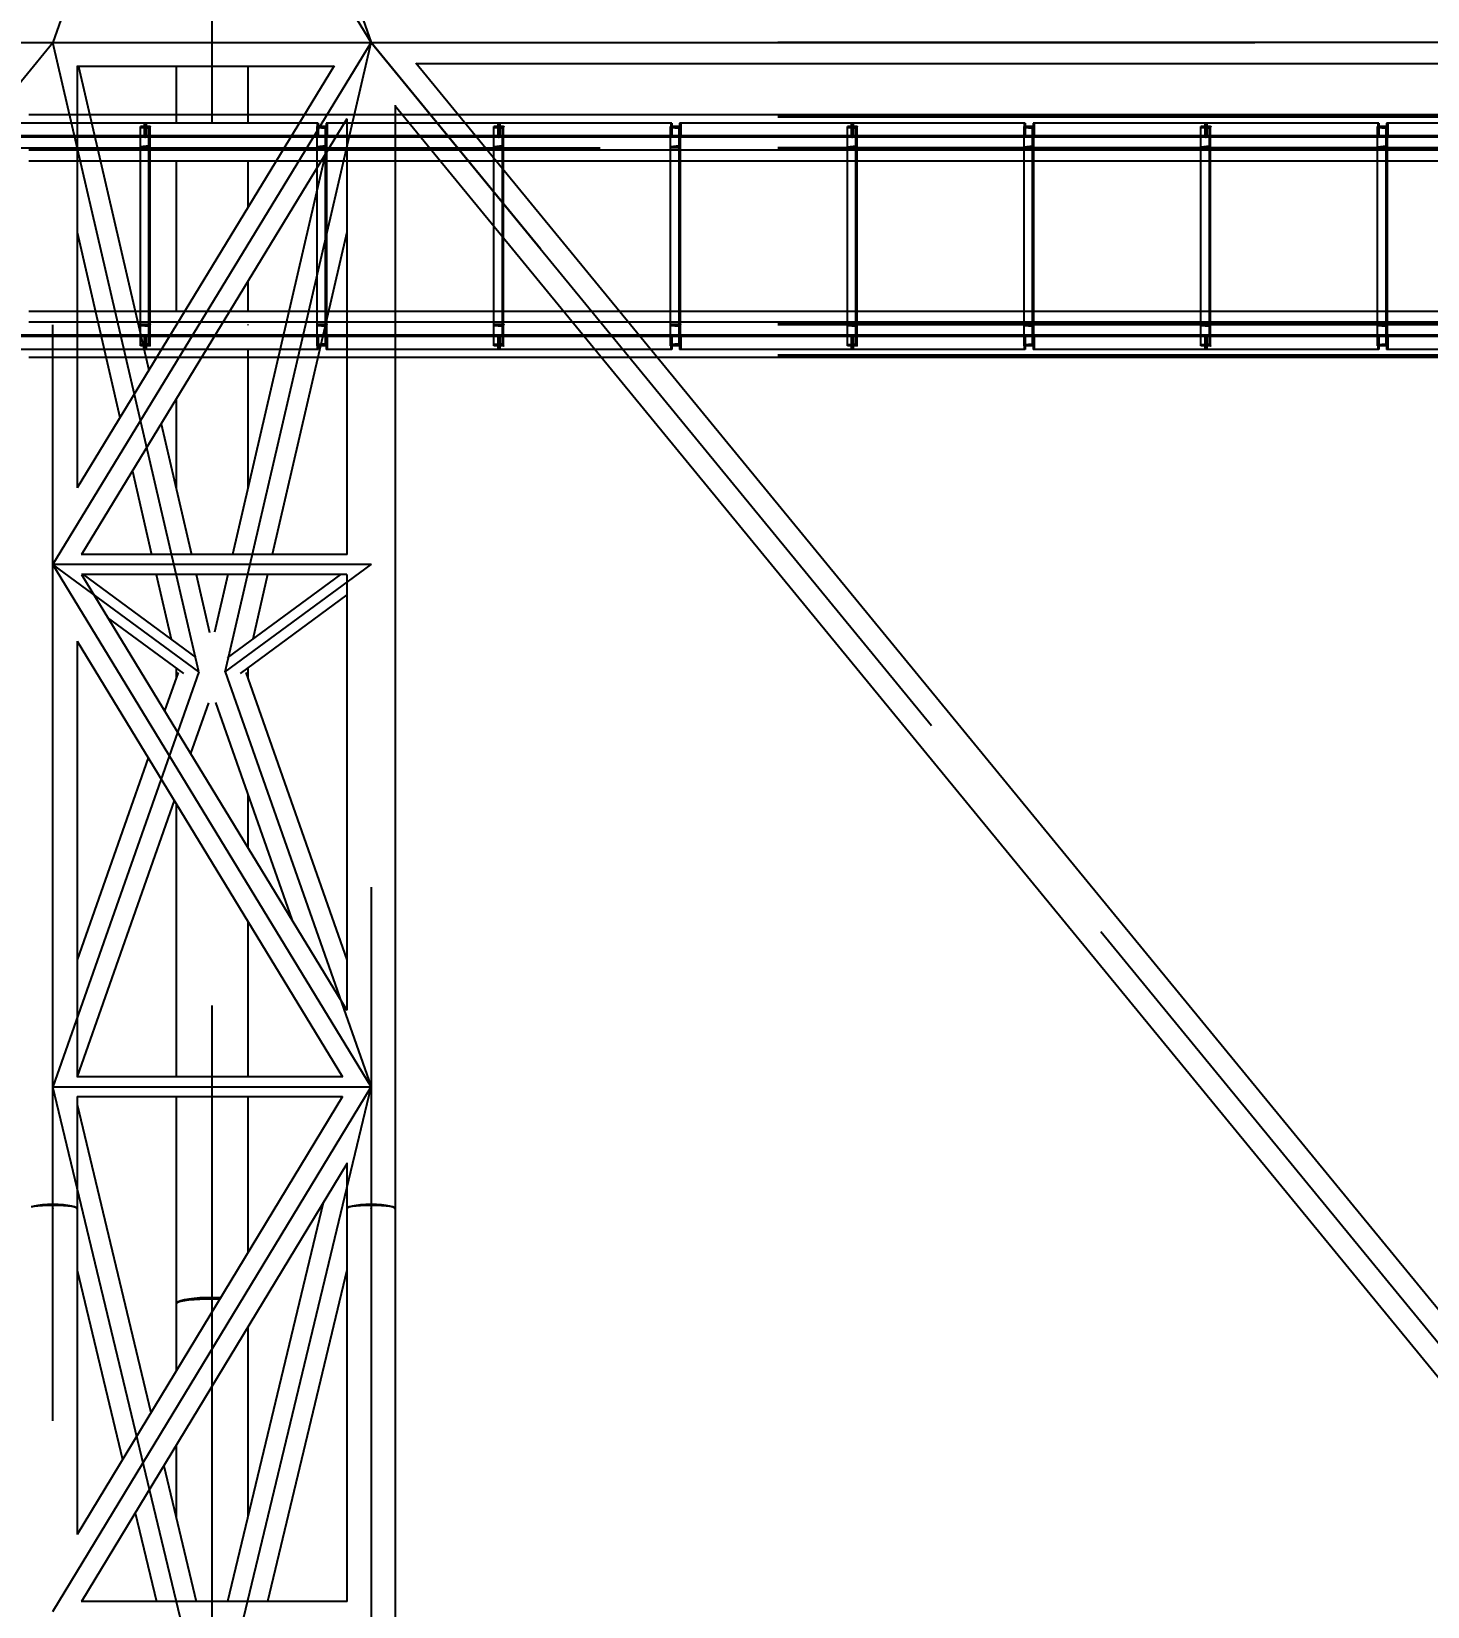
# Model space of a CAD drawing. Header units: millimetres. Extents: x 150209.93 to 150215.05, y 136675.65 to 136679.93.
# Drawn here: x 150212.2709 to 150212.4289, y 136678.9579 to 136679.1361 of the extents above; entities that cross this region are included whole.
import ezdxf

# ---------------------------------------------------------------- set-up
doc = ezdxf.new("R2010")
doc.units = ezdxf.units.MM
doc.header["$LTSCALE"] = 0.25
for name, pattern in [('CENTER', [50.8, 31.75, -6.35, 6.35, -6.35]), ('XKITLINE00', [0]), ('XKITLINE02', [4, 2, -2]), ('XKITLINE03', [6, 3, -1, 1, -1])]:
    doc.linetypes.add(name, pattern=pattern)
doc.styles.add('ROMANS', font='romans.shx')
doc.dimstyles.new('MD300', dxfattribs={"dimtxt": 2.5, "dimasz": 2.5, "dimexe": 1, "dimexo": 1, "dimgap": 0.5, "dimtad": 1, "dimdec": 1, "dimlfac": 50, "dimrnd": 0.5, "dimdsep": 46, "dimtxsty": 'ROMANS', "dimcen": 1, "dimclrd": 146, "dimclre": 146, "dimclrt": 30, "dimadec": 1, "dimazin": 2, "dimtfac": 1, "dimtdec": 1, "dimtmove": 0, "dimatfit": 1, "dimfxl": 1, "dimtolj": 1, "dimtzin": 0, "dimlwd": -1, "dimlwe": -1, "dimarcsym": 0})

# ---------------------------------------------------------------- blocks, each defined once
blk = doc.blocks.new('çatıı')
at = {"color": 8, "linetype": 'CENTER'}
for p, q in [((16725, 16860.12), (16725, 18041.93)), ((16905, 18041.93), (16905, 16860.12)), ((16815, 17974.98), (16815, 16806.28)), ((16905, 17519.98), (16725, 17815.44)), ((16807.5, 17754.71), (16725, 17519.98)), ((16822.5, 17754.71), (16905, 17519.98)), ((15265, 15740.27), (16724.99, 17519.98)), ((15265, 17519.98), (16725, 17519.98)), ((16725, 17224.53), (16905, 17519.98)), ((16725, 17519.98), (16905, 17519.98)), ((16807.5, 17163.8), (16725, 17519.98)), ((16822.5, 17163.8), (16905, 17519.98)), ((17635, 17519.98), (16905, 17519.98)), ((16905, 17519.98), (17635, 16630.13)), ((17635, 16630.13), (16905, 17519.98)), ((16905, 17519.98), (17635, 17519.98)), ((16905, 16929.08), (16725, 17224.53)), ((16905, 17224.53), (16725, 17224.53)), ((16807.5, 17163.8), (16725, 17224.53)), ((16822.5, 17163.8), (16905, 17224.53)), ((16807.5, 17163.8), (16725, 16929.08)), ((16822.5, 17163.8), (16905, 16929.08)), ((16725, 16632.17), (16905, 16929.08)), ((16725, 16929.08), (16905, 16929.08)), ((16807.5, 16585.26), (16725, 16929.08)), ((16822.5, 16585.26), (16905, 16929.08)), ((16725, 15740.27), (16725, 16860.12)), ((16905, 16860.12), (16905, 15740.27)), ((16815, 16806.28), (16815, 15914.4))]:
    blk.add_line(p, q, dxfattribs=at)
at = {"color": 8, "linetype": 'XKITLINE00'}
for p, q in [((16884.07, 17506.6), (16738.64, 17267.89)), ((16738.65, 17506.6), (16738.65, 17267.9)), ((16883.91, 17506.33), (16738.65, 17506.33)), ((16739.39, 17506.33), (16779.2, 17334.47)), ((16794.7, 17506.33), (16794.7, 17474.25)), ((16835.3, 17506.33), (16835.3, 17474.25)), ((16930.25, 17508.4), (17635, 16649.34)), ((16930.26, 17508.4), (17635, 16649.34)), ((17635, 17507.8), (16930.74, 17507.8)), ((17635, 17507.8), (16930.74, 17507.8)), ((16918.65, 17484.38), (16918.65, 16860.12)), ((16918.65, 17484.14), (17619.24, 16630.13)), ((16918.65, 17484.14), (17619.24, 16630.13)), ((16891.34, 17476.61), (16741.24, 17230.23)), ((16891.35, 17476.64), (16891.35, 17230.23)), ((16794.7, 17460.56), (16794.7, 17460.27)), ((16879.03, 17456.4), (16826.64, 17230.23)), ((16835.3, 17460.56), (16835.3, 17460.27)), ((16794.7, 17452.77), (16794.7, 17367.78)), ((16835.3, 17452.77), (16835.3, 17426.54)), ((16738.65, 17412.54), (16762.92, 17307.74)), ((16891.35, 17412.53), (16849.12, 17230.23)), ((16835.3, 17384.62), (16835.3, 17367.78)), ((16794.7, 17360.28), (16794.7, 17360.01)), ((16835.3, 17360.28), (16835.3, 17360.01)), ((16835.3, 17346.29), (16835.3, 17267.59)), ((16794.7, 17317.98), (16794.7, 17267.58)), ((16786.24, 17304.09), (16803.35, 17230.23)), ((16769.95, 17277.36), (16780.87, 17230.23)), ((16891.45, 17230.23), (16741, 17230.23)), ((16741.15, 17218.98), (16891.34, 16972.45)), ((16891.35, 17218.83), (16741.24, 17218.83)), ((16806.09, 17171.91), (16742.35, 17218.83)), ((16783.51, 17218.83), (16791.97, 17182.3)), ((16805.99, 17218.83), (16813.57, 17186.07)), ((16824, 17218.83), (16816.45, 17186.24)), ((16887.66, 17218.83), (16823.68, 17171.74)), ((16846.48, 17218.83), (16838.02, 17182.29)), ((16891.35, 17218.99), (16891.35, 16972.44)), ((16891.35, 17207.42), (16830.99, 17162.99)), ((16799.1, 17162.9), (16755.96, 17194.66)), ((16738.64, 17181.17), (16888.75, 16934.78)), ((16738.65, 17181.15), (16738.65, 16934.78)), ((16795.78, 17163.5), (16788.16, 17141.81)), ((16794.7, 17166.15), (16794.7, 17160.4)), ((16834.24, 17163.4), (16891.35, 17000.93)), ((16835.3, 17166.16), (16835.3, 17160.4)), ((16812.95, 17146.29), (16802.88, 17117.65)), ((16816.98, 17146.48), (16860.15, 17023.64)), ((16778.82, 17115.23), (16738.65, 17000.93)), ((16793.54, 17091.07), (16738.65, 16934.89)), ((16835.3, 17094.36), (16835.3, 17064.44)), ((16794.7, 17089.16), (16794.7, 16934.78)), ((16835.3, 17022.52), (16835.3, 16934.78)), ((16888.98, 16934.78), (16738.53, 16934.78)), ((16738.65, 16923.53), (16738.65, 16860.12)), ((16888.85, 16923.51), (16738.65, 16675.75)), ((16888.77, 16923.38), (16738.65, 16923.38)), ((16794.7, 16923.38), (16794.7, 16806.28)), ((16835.3, 16923.38), (16835.3, 16835.17)), ((16738.65, 16919.12), (16780.48, 16744.76)), ((16891.35, 16885.99), (16891.35, 16860.12)), ((16891.35, 16885.5), (16741.22, 16637.87)), ((16714.32, 16861.59), (16712.7, 16861.14)), ((16714.32, 16861.26), (16712.7, 16860.91)), ((16713.24, 16861.1), (16712.98, 16860.97)), ((16714.79, 16861.53), (16713.24, 16861.1)), ((16716.48, 16861.97), (16714.32, 16861.59)), ((16716.48, 16861.55), (16714.32, 16861.26)), ((16716.86, 16861.89), (16714.79, 16861.53)), ((16719.07, 16862.25), (16716.48, 16861.97)), ((16719.07, 16861.77), (16716.48, 16861.55)), ((16719.33, 16862.16), (16716.86, 16861.89)), ((16721.96, 16862.43), (16719.07, 16862.25)), ((16721.96, 16861.9), (16719.07, 16861.77)), ((16722.09, 16862.32), (16719.33, 16862.16)), ((16725, 16862.49), (16721.96, 16862.43)), ((16725, 16861.95), (16721.96, 16861.9)), ((16725, 16862.38), (16722.09, 16862.32)), ((16728.03, 16862.43), (16725, 16862.49)), ((16727.9, 16862.32), (16725, 16862.38)), ((16728.03, 16861.9), (16725, 16861.95)), ((16730.66, 16862.16), (16727.9, 16862.32)), ((16730.92, 16862.25), (16728.03, 16862.43)), ((16730.92, 16861.77), (16728.03, 16861.9)), ((16733.13, 16861.89), (16730.66, 16862.16)), ((16733.51, 16861.97), (16730.92, 16862.25)), ((16733.51, 16861.55), (16730.92, 16861.77)), ((16735.2, 16861.53), (16733.13, 16861.89)), ((16735.67, 16861.59), (16733.51, 16861.97)), ((16735.67, 16861.26), (16733.51, 16861.55)), ((16736.75, 16861.1), (16735.2, 16861.53)), ((16737.29, 16861.14), (16735.67, 16861.59)), ((16737.29, 16860.91), (16735.67, 16861.26)), ((16737.01, 16860.97), (16736.75, 16861.1)), ((16738.3, 16860.64), (16737.29, 16861.14)), ((16738.3, 16860.52), (16737.29, 16860.91)), ((16738.3, 16860.64), (16738.65, 16860.12)), ((16738.3, 16860.52), (16738.65, 16860.12)), ((16738.65, 16860.12), (16738.65, 16675.72)), ((16877.99, 16863.47), (16823.86, 16637.87)), ((16891.69, 16860.64), (16891.35, 16860.12)), ((16891.69, 16860.52), (16891.35, 16860.12)), ((16891.35, 16860.12), (16891.35, 16637.87)), ((16892.7, 16861.14), (16891.69, 16860.64)), ((16892.7, 16860.91), (16891.69, 16860.52)), ((16894.32, 16861.59), (16892.7, 16861.14)), ((16894.32, 16861.26), (16892.7, 16860.91)), ((16893.24, 16861.1), (16892.98, 16860.97)), ((16894.79, 16861.53), (16893.24, 16861.1)), ((16896.48, 16861.97), (16894.32, 16861.59)), ((16896.48, 16861.55), (16894.32, 16861.26)), ((16896.86, 16861.89), (16894.79, 16861.53)), ((16899.07, 16862.25), (16896.48, 16861.97)), ((16899.07, 16861.76), (16896.48, 16861.55)), ((16899.33, 16862.16), (16896.86, 16861.89)), ((16901.96, 16862.42), (16899.07, 16862.25)), ((16901.96, 16861.9), (16899.07, 16861.76)), ((16902.09, 16862.32), (16899.33, 16862.16)), ((16905, 16862.48), (16901.96, 16862.42)), ((16905, 16861.94), (16901.96, 16861.9)), ((16905, 16862.38), (16902.09, 16862.32)), ((16908.03, 16862.42), (16905, 16862.48)), ((16907.9, 16862.32), (16905, 16862.38)), ((16908.03, 16861.9), (16905, 16861.94)), ((16910.66, 16862.16), (16907.9, 16862.32)), ((16910.92, 16862.25), (16908.03, 16862.42)), ((16910.92, 16861.76), (16908.03, 16861.9)), ((16913.13, 16861.89), (16910.66, 16862.16)), ((16913.51, 16861.97), (16910.92, 16862.25)), ((16913.51, 16861.55), (16910.92, 16861.76)), ((16915.2, 16861.53), (16913.13, 16861.89)), ((16915.67, 16861.59), (16913.51, 16861.97)), ((16915.67, 16861.26), (16913.51, 16861.55)), ((16916.75, 16861.1), (16915.2, 16861.53)), ((16917.29, 16861.14), (16915.67, 16861.59)), ((16917.29, 16860.91), (16915.67, 16861.26)), ((16917.01, 16860.97), (16916.75, 16861.1)), ((16918.3, 16860.64), (16917.29, 16861.14)), ((16918.3, 16860.52), (16917.29, 16860.91)), ((16918.3, 16860.64), (16918.65, 16860.12)), ((16918.3, 16860.52), (16918.65, 16860.12)), ((16918.65, 16860.12), (16918.65, 15785.97)), ((16738.65, 16825.27), (16764.35, 16718.15)), ((16891.35, 16825.26), (16846.38, 16637.87)), ((16795, 16806.89), (16794.7, 16806.28)), ((16795, 16806.75), (16794.7, 16806.28)), ((16794.7, 16806.28), (16794.7, 16768.2)), ((16795.92, 16807.48), (16795, 16806.89)), ((16795.92, 16807.21), (16795, 16806.75)), ((16797.41, 16808.04), (16795.92, 16807.48)), ((16797.41, 16807.64), (16795.92, 16807.21)), ((16799.44, 16808.54), (16797.41, 16808.04)), ((16799.44, 16808.03), (16797.41, 16807.64)), ((16798.44, 16807.94), (16797.87, 16807.72)), ((16800.35, 16808.41), (16798.44, 16807.94)), ((16801.95, 16808.98), (16799.44, 16808.54)), ((16801.95, 16808.36), (16799.44, 16808.03)), ((16802.71, 16808.82), (16800.35, 16808.41)), ((16804.85, 16809.33), (16801.95, 16808.98)), ((16804.85, 16808.63), (16801.95, 16808.36)), ((16805.44, 16809.15), (16802.71, 16808.82)), ((16808.05, 16809.59), (16804.85, 16809.33)), ((16808.05, 16808.83), (16804.85, 16808.63)), ((16808.46, 16809.4), (16805.44, 16809.15)), ((16811.47, 16809.75), (16808.05, 16809.59)), ((16811.47, 16808.96), (16808.05, 16808.83)), ((16811.68, 16809.55), (16808.46, 16809.4)), ((16815, 16809.8), (16811.47, 16809.75)), ((16815, 16809), (16811.47, 16808.96)), ((16815, 16809.6), (16811.68, 16809.55)), ((16818.52, 16809.75), (16815, 16809.8)), ((16818.32, 16809.55), (16815, 16809.6)), ((16818.52, 16808.96), (16815, 16809)), ((16819.72, 16809.48), (16818.32, 16809.55)), ((16819.84, 16809.69), (16818.52, 16809.75)), ((16819.38, 16808.93), (16818.52, 16808.96)), ((16835.3, 16793.04), (16835.3, 16685.54)), ((16794.7, 16726.07), (16794.7, 16685.53)), ((16787.73, 16714.58), (16806.13, 16637.87)), ((16771.59, 16687.96), (16783.61, 16637.87)), ((16891.43, 16637.87), (16741.04, 16637.87))]:
    blk.add_line(p, q, dxfattribs=at)
at = {"color": 116, "linetype": 'XKITLINE02', "true_color": 0x136734}
for p, q in [((17635, 17478.12), (13535, 17478.12)), ((17635, 17477.59), (13535, 17477.59)), ((16777.24, 17474.25), (16679.58, 17474.25)), ((16745.73, 17478.97), (16711.35, 17478.97)), ((16776.66, 17474.25), (16776.66, 17467.05)), ((16777.24, 17466.25), (16777.24, 17474.25)), ((16875.1, 17474.25), (16777.24, 17474.25)), ((16777.24, 17466.25), (16777.24, 17474.25)), ((16777.82, 17474.25), (16777.82, 17467.05)), ((16918.65, 17478.97), (16867.24, 17478.97)), ((16874.52, 17474.25), (16874.52, 17466.25)), ((16875.1, 17474.25), (16875.1, 17467.05)), ((16920.33, 17474.25), (16879.58, 17474.25)), ((16879.58, 17474.25), (16879.58, 17467.05)), ((16880.16, 17474.25), (16880.16, 17466.25)), ((16977.24, 17474.25), (16918.65, 17474.25)), ((16954.4, 17478.97), (16922.88, 17478.97)), ((16976.66, 17474.25), (16976.66, 17467.05)), ((16977.24, 17466.25), (16977.24, 17474.25)), ((17075.1, 17474.25), (16977.24, 17474.25)), ((16977.24, 17466.25), (16977.24, 17474.25)), ((16977.82, 17474.25), (16977.82, 17467.05)), ((17074.52, 17474.25), (17074.52, 17466.25)), ((17075.1, 17474.25), (17075.1, 17467.05)), ((17177.24, 17474.25), (17079.58, 17474.25)), ((17079.58, 17474.25), (17079.58, 17467.05)), ((17080.16, 17474.25), (17080.16, 17466.25)), ((17176.66, 17474.25), (17176.66, 17467.05)), ((17275.1, 17474.25), (17177.24, 17474.25)), ((17177.24, 17466.25), (17177.24, 17474.25)), ((17177.24, 17466.25), (17177.24, 17474.25)), ((17177.82, 17474.25), (17177.82, 17467.05)), ((17274.52, 17474.25), (17274.52, 17466.25)), ((17275.1, 17474.25), (17275.1, 17467.05)), ((17377.24, 17474.25), (17279.58, 17474.25)), ((17279.58, 17474.25), (17279.58, 17467.05)), ((17280.16, 17474.25), (17280.16, 17466.25)), ((17376.66, 17474.25), (17376.66, 17467.05)), ((17475.1, 17474.25), (17377.24, 17474.25)), ((17377.24, 17466.25), (17377.24, 17474.25)), ((17377.24, 17466.25), (17377.24, 17474.25)), ((17377.82, 17474.25), (17377.82, 17467.05)), ((17474.52, 17474.25), (17474.52, 17466.25)), ((17475.1, 17474.25), (17475.1, 17467.05)), ((17577.24, 17474.25), (17479.58, 17474.25)), ((17479.58, 17474.25), (17479.58, 17467.05)), ((17480.16, 17474.25), (17480.16, 17466.25)), ((16776.66, 17467.05), (16674.34, 17467.05)), ((16777.24, 17466.25), (16674.34, 17466.25)), ((16748.68, 17466.25), (16680.16, 17466.25)), ((16771.43, 17467.05), (16771.43, 17466.25)), ((16774.49, 17348.27), (16774.49, 17472.27)), ((16779.99, 17472.27), (16774.49, 17472.27)), ((16779.99, 17472.27), (16774.49, 17472.27)), ((16774.49, 17471.59), (16774.49, 17472.27)), ((16779.29, 17471.21), (16774.49, 17471.59)), ((16880.33, 17466.25), (16777.24, 17466.25)), ((16860.26, 17466.25), (16777.24, 17466.25)), ((16880.33, 17467.05), (16777.82, 17467.05)), ((16779.29, 17348.27), (16779.29, 17472.27)), ((16779.29, 17461.34), (16779.29, 17471.21)), ((16779.99, 17348.27), (16779.99, 17472.27)), ((16779.99, 17460.27), (16779.99, 17472.27)), ((16783.05, 17467.05), (16783.05, 17466.25)), ((16976.66, 17467.05), (16874.34, 17467.05)), ((16921.81, 17467.05), (16874.34, 17467.05)), ((16874.34, 17467.05), (16874.34, 17466.25)), ((16964.83, 17466.25), (16874.34, 17466.25)), ((16874.49, 17348.27), (16874.49, 17472.27)), ((16879.99, 17472.27), (16874.49, 17472.27)), ((16879.99, 17472.27), (16874.49, 17472.27)), ((16874.49, 17471.59), (16874.49, 17472.27)), ((16879.29, 17471.21), (16874.49, 17471.59)), ((16879.29, 17348.27), (16879.29, 17472.27)), ((16879.29, 17461.34), (16879.29, 17471.21)), ((16879.99, 17348.27), (16879.99, 17472.27)), ((16879.99, 17460.27), (16879.99, 17472.27)), ((16880.33, 17467.05), (16880.33, 17466.25)), ((16977.24, 17466.25), (16921.83, 17466.25)), ((16971.43, 17467.05), (16971.43, 17466.25)), ((16974.49, 17348.27), (16974.49, 17472.27)), ((16979.99, 17472.27), (16974.49, 17472.27)), ((16979.99, 17472.27), (16974.49, 17472.27)), ((16974.49, 17471.59), (16974.49, 17472.27)), ((16979.29, 17471.21), (16974.49, 17471.59)), ((17080.33, 17466.25), (16977.24, 17466.25)), ((16979.99, 17466.25), (16977.24, 17466.25)), ((17080.33, 17467.05), (16977.82, 17467.05)), ((16979.29, 17348.27), (16979.29, 17472.27)), ((16979.29, 17461.34), (16979.29, 17471.21)), ((16979.99, 17348.27), (16979.99, 17472.27)), ((16979.99, 17460.27), (16979.99, 17472.27)), ((16983.05, 17467.05), (16983.05, 17466.25)), ((17176.66, 17467.05), (17074.34, 17467.05)), ((17074.34, 17467.05), (17074.34, 17466.25)), ((17177.24, 17466.25), (17074.34, 17466.25)), ((17074.49, 17348.27), (17074.49, 17472.27)), ((17079.99, 17472.27), (17074.49, 17472.27)), ((17079.99, 17472.27), (17074.49, 17472.27)), ((17074.49, 17471.59), (17074.49, 17472.27)), ((17079.29, 17471.21), (17074.49, 17471.59)), ((17079.29, 17348.27), (17079.29, 17472.27)), ((17079.29, 17461.34), (17079.29, 17471.21)), ((17079.99, 17348.27), (17079.99, 17472.27)), ((17079.99, 17460.27), (17079.99, 17472.27)), ((17080.33, 17467.05), (17080.33, 17466.25)), ((17171.43, 17467.05), (17171.43, 17466.25)), ((17174.49, 17348.27), (17174.49, 17472.27)), ((17179.99, 17472.27), (17174.49, 17472.27)), ((17179.99, 17472.27), (17174.49, 17472.27)), ((17174.49, 17471.59), (17174.49, 17472.27)), ((17179.29, 17471.21), (17174.49, 17471.59)), ((17280.33, 17466.25), (17177.24, 17466.25)), ((17179.99, 17466.25), (17177.24, 17466.25)), ((17280.33, 17467.05), (17177.82, 17467.05)), ((17179.29, 17348.27), (17179.29, 17472.27)), ((17179.29, 17461.34), (17179.29, 17471.21)), ((17179.99, 17348.27), (17179.99, 17472.27)), ((17179.99, 17460.27), (17179.99, 17472.27)), ((17183.05, 17467.05), (17183.05, 17466.25)), ((17376.66, 17467.05), (17274.34, 17467.05)), ((17274.34, 17467.05), (17274.34, 17466.25)), ((17377.24, 17466.25), (17274.34, 17466.25)), ((17274.49, 17348.27), (17274.49, 17472.27)), ((17279.99, 17472.27), (17274.49, 17472.27)), ((17279.99, 17472.27), (17274.49, 17472.27)), ((17274.49, 17471.59), (17274.49, 17472.27)), ((17279.29, 17471.21), (17274.49, 17471.59)), ((17279.29, 17348.27), (17279.29, 17472.27)), ((17279.29, 17461.34), (17279.29, 17471.21)), ((17279.99, 17348.27), (17279.99, 17472.27)), ((17279.99, 17460.27), (17279.99, 17472.27)), ((17280.33, 17467.05), (17280.33, 17466.25)), ((17371.43, 17467.05), (17371.43, 17466.25)), ((17374.49, 17348.27), (17374.49, 17472.27)), ((17379.99, 17472.27), (17374.49, 17472.27)), ((17379.99, 17472.27), (17374.49, 17472.27)), ((17374.49, 17471.59), (17374.49, 17472.27)), ((17379.29, 17471.21), (17374.49, 17471.59)), ((17480.33, 17466.25), (17377.24, 17466.25)), ((17379.99, 17466.25), (17377.24, 17466.25)), ((17480.33, 17467.05), (17377.82, 17467.05)), ((17379.29, 17348.27), (17379.29, 17472.27)), ((17379.29, 17461.34), (17379.29, 17471.21)), ((17379.99, 17348.27), (17379.99, 17472.27)), ((17379.99, 17460.27), (17379.99, 17472.27)), ((17383.05, 17467.05), (17383.05, 17466.25)), ((17576.66, 17467.05), (17474.34, 17467.05)), ((17474.34, 17467.05), (17474.34, 17466.25)), ((17577.24, 17466.25), (17474.34, 17466.25)), ((17474.49, 17348.27), (17474.49, 17472.27)), ((17479.99, 17472.27), (17474.49, 17472.27)), ((17479.99, 17472.27), (17474.49, 17472.27)), ((17474.49, 17471.59), (17474.49, 17472.27)), ((17479.29, 17471.21), (17474.49, 17471.59)), ((17479.29, 17348.27), (17479.29, 17472.27)), ((17479.29, 17461.34), (17479.29, 17471.21)), ((17479.99, 17348.27), (17479.99, 17472.27)), ((17479.99, 17460.27), (17479.99, 17472.27)), ((17480.33, 17467.05), (17480.33, 17466.25)), ((17635, 17460.35), (13535, 17460.35)), ((17635, 17460.27), (13535, 17460.27)), ((17635, 17459.82), (13535, 17459.82)), ((17635, 17459.42), (13535, 17459.42)), ((17635, 17458.97), (13575, 17458.97)), ((16750.36, 17458.97), (16711.35, 17458.97)), ((16779.29, 17461.34), (16774.49, 17460.95)), ((16774.49, 17460.27), (16774.49, 17460.95)), ((16779.99, 17460.27), (16774.49, 17460.27)), ((16918.65, 17458.97), (16855.05, 17458.97)), ((16879.29, 17461.34), (16874.49, 17460.95)), ((16874.49, 17460.27), (16874.49, 17460.95)), ((16879.99, 17460.27), (16874.49, 17460.27)), ((16970.8, 17458.97), (16939.29, 17458.97)), ((16979.29, 17461.34), (16974.49, 17460.95)), ((16974.49, 17460.27), (16974.49, 17460.95)), ((16979.99, 17460.27), (16974.49, 17460.27)), ((17079.29, 17461.34), (17074.49, 17460.95)), ((17074.49, 17460.27), (17074.49, 17460.95)), ((17079.99, 17460.27), (17074.49, 17460.27)), ((17174.49, 17460.95), (17179.29, 17461.34)), ((17174.49, 17460.27), (17174.49, 17460.95)), ((17179.99, 17460.27), (17174.49, 17460.27)), ((17274.49, 17460.95), (17279.29, 17461.34)), ((17274.49, 17460.27), (17274.49, 17460.95)), ((17279.99, 17460.27), (17274.49, 17460.27)), ((17374.49, 17460.95), (17379.29, 17461.34)), ((17374.49, 17460.27), (17374.49, 17460.95)), ((17379.99, 17460.27), (17374.49, 17460.27)), ((17474.49, 17460.95), (17479.29, 17461.34)), ((17474.49, 17460.27), (17474.49, 17460.95)), ((17479.99, 17460.27), (17474.49, 17460.27)), ((16751.8, 17452.77), (16711.35, 17452.77)), ((16876.82, 17452.77), (16851.28, 17452.77)), ((16918.65, 17452.77), (16878.19, 17452.77)), ((16975.89, 17452.77), (16944.38, 17452.77)), ((16979.99, 17409.36), (16979.99, 17447.77)), ((16874.49, 17348.27), (16874.49, 17436.83)), ((16738.65, 17367.78), (16711.35, 17367.78)), ((16771.49, 17367.78), (16749.01, 17367.78)), ((16774.49, 17348.27), (16774.49, 17367.78)), ((16779.99, 17348.27), (16779.99, 17367.78)), ((16825.04, 17367.78), (16799.49, 17367.78)), ((16880.98, 17367.78), (16858.5, 17367.78)), ((16918.65, 17367.78), (16891.35, 17367.78)), ((16974.49, 17348.27), (16974.49, 17367.78)), ((16979.99, 17348.27), (16979.99, 17367.78)), ((17045.62, 17367.78), (17014.11, 17367.78)), ((17074.49, 17348.27), (17074.49, 17367.78)), ((17079.99, 17348.27), (17079.99, 17367.78)), ((17174.49, 17348.27), (17174.49, 17367.78)), ((17179.99, 17348.27), (17179.99, 17367.78)), ((17274.49, 17348.27), (17274.49, 17367.78)), ((17279.99, 17348.27), (17279.99, 17367.78)), ((17374.49, 17348.27), (17374.49, 17367.78)), ((17379.99, 17348.27), (17379.99, 17367.78)), ((17474.49, 17348.27), (17474.49, 17367.78)), ((17479.99, 17348.27), (17479.99, 17367.78)), ((17635, 17361.13), (13535, 17361.13)), ((17635, 17360.74), (13535, 17360.74)), ((17635, 17360.28), (13535, 17360.28)), ((17635, 17360.21), (13535, 17360.21)), ((16738.65, 17361.59), (16711.35, 17361.59)), ((16772.92, 17361.59), (16750.45, 17361.59)), ((16779.99, 17360.27), (16774.49, 17360.27)), ((16774.49, 17359.59), (16774.49, 17360.27)), ((16779.29, 17359.21), (16774.49, 17359.59)), ((16779.29, 17349.34), (16779.29, 17359.21)), ((16779.99, 17348.27), (16779.99, 17360.27)), ((16821.27, 17361.59), (16795.73, 17361.59)), ((16879.55, 17361.59), (16857.07, 17361.59)), ((16879.99, 17360.27), (16874.49, 17360.27)), ((16874.49, 17359.59), (16874.49, 17360.27)), ((16879.29, 17359.21), (16874.49, 17359.59)), ((16879.29, 17349.34), (16879.29, 17359.21)), ((16879.99, 17348.27), (16879.99, 17360.27)), ((16918.65, 17361.59), (16891.35, 17361.59)), ((16979.99, 17360.27), (16974.49, 17360.27)), ((16974.49, 17359.59), (16974.49, 17360.27)), ((16979.29, 17359.21), (16974.49, 17359.59)), ((16979.29, 17349.34), (16979.29, 17359.21)), ((16979.99, 17348.27), (16979.99, 17360.27)), ((17050.69, 17361.59), (17019.18, 17361.59)), ((17079.99, 17360.27), (17074.49, 17360.27)), ((17074.49, 17359.59), (17074.49, 17360.27)), ((17079.29, 17359.21), (17074.49, 17359.59)), ((17079.29, 17349.34), (17079.29, 17359.21)), ((17079.99, 17348.27), (17079.99, 17360.27)), ((17179.99, 17360.27), (17174.49, 17360.27)), ((17174.49, 17359.59), (17174.49, 17360.27)), ((17179.29, 17359.21), (17174.49, 17359.59)), ((17179.29, 17349.34), (17179.29, 17359.21)), ((17179.99, 17348.27), (17179.99, 17360.27)), ((17279.99, 17360.27), (17274.49, 17360.27)), ((17274.49, 17359.59), (17274.49, 17360.27)), ((17279.29, 17359.21), (17274.49, 17359.59)), ((17279.29, 17349.34), (17279.29, 17359.21)), ((17279.99, 17348.27), (17279.99, 17360.27)), ((17379.99, 17360.27), (17374.49, 17360.27)), ((17374.49, 17359.59), (17374.49, 17360.27)), ((17379.29, 17359.21), (17374.49, 17359.59)), ((17379.29, 17349.34), (17379.29, 17359.21)), ((17379.99, 17348.27), (17379.99, 17360.27)), ((17479.99, 17360.27), (17474.49, 17360.27)), ((17474.49, 17359.59), (17474.49, 17360.27)), ((17479.29, 17359.21), (17474.49, 17359.59)), ((17479.29, 17349.34), (17479.29, 17359.21)), ((17479.99, 17348.27), (17479.99, 17360.27)), ((16777.24, 17354.28), (16674.34, 17354.28)), ((16776.66, 17353.48), (16674.34, 17353.48)), ((16771.43, 17354.28), (16771.43, 17353.48)), ((16779.29, 17349.34), (16774.49, 17348.95)), ((16774.49, 17348.27), (16774.49, 17348.95)), ((16776.66, 17353.48), (16776.66, 17346.28)), ((16880.33, 17354.29), (16777.24, 17354.29)), ((16777.24, 17346.29), (16777.24, 17354.29)), ((16777.24, 17346.28), (16777.24, 17354.28)), ((16880.33, 17353.49), (16777.82, 17353.49)), ((16777.82, 17353.49), (16777.82, 17346.29)), ((16783.05, 17354.29), (16783.05, 17353.49)), ((16977.24, 17354.28), (16874.34, 17354.28)), ((16874.34, 17354.28), (16874.34, 17353.48)), ((16976.66, 17353.48), (16874.34, 17353.48)), ((16879.29, 17349.34), (16874.49, 17348.95)), ((16874.49, 17348.27), (16874.49, 17348.95)), ((16874.52, 17354.29), (16874.52, 17346.29)), ((16875.1, 17353.49), (16875.1, 17346.29)), ((16879.58, 17353.48), (16879.58, 17346.28)), ((16880.16, 17354.28), (16880.16, 17346.28)), ((16880.33, 17354.29), (16880.33, 17353.49)), ((16971.43, 17354.28), (16971.43, 17353.48)), ((16979.29, 17349.34), (16974.49, 17348.95)), ((16974.49, 17348.27), (16974.49, 17348.95)), ((16976.66, 17353.48), (16976.66, 17346.28)), ((17080.33, 17354.29), (16977.24, 17354.29)), ((16977.24, 17346.29), (16977.24, 17354.29)), ((16977.24, 17346.28), (16977.24, 17354.28)), ((17080.33, 17353.49), (16977.82, 17353.49)), ((16977.82, 17353.49), (16977.82, 17346.29)), ((16983.05, 17354.29), (16983.05, 17353.49)), ((17177.24, 17354.28), (17074.34, 17354.28)), ((17074.34, 17354.28), (17074.34, 17353.48)), ((17176.66, 17353.48), (17074.34, 17353.48)), ((17079.29, 17349.34), (17074.49, 17348.95)), ((17074.49, 17348.27), (17074.49, 17348.95)), ((17074.52, 17354.29), (17074.52, 17346.29)), ((17075.1, 17353.49), (17075.1, 17346.29)), ((17079.58, 17353.48), (17079.58, 17346.28)), ((17080.16, 17354.28), (17080.16, 17346.28)), ((17080.33, 17354.29), (17080.33, 17353.49)), ((17171.43, 17354.28), (17171.43, 17353.48)), ((17174.49, 17348.95), (17179.29, 17349.34)), ((17174.49, 17348.27), (17174.49, 17348.95)), ((17176.66, 17353.48), (17176.66, 17346.28)), ((17280.33, 17354.29), (17177.24, 17354.29)), ((17177.24, 17346.29), (17177.24, 17354.29)), ((17177.24, 17346.28), (17177.24, 17354.28)), ((17280.33, 17353.49), (17177.82, 17353.49)), ((17177.82, 17353.49), (17177.82, 17346.29)), ((17183.05, 17354.29), (17183.05, 17353.49)), ((17377.24, 17354.28), (17274.34, 17354.28)), ((17274.34, 17354.28), (17274.34, 17353.48)), ((17376.66, 17353.48), (17274.34, 17353.48)), ((17274.49, 17348.95), (17279.29, 17349.34)), ((17274.49, 17348.27), (17274.49, 17348.95)), ((17274.52, 17354.29), (17274.52, 17346.29)), ((17275.1, 17353.49), (17275.1, 17346.29)), ((17279.58, 17353.48), (17279.58, 17346.28)), ((17280.16, 17354.28), (17280.16, 17346.28)), ((17280.33, 17354.29), (17280.33, 17353.49)), ((17371.43, 17354.28), (17371.43, 17353.48)), ((17374.49, 17348.95), (17379.29, 17349.34)), ((17374.49, 17348.27), (17374.49, 17348.95)), ((17376.66, 17353.48), (17376.66, 17346.28)), ((17480.33, 17354.29), (17377.24, 17354.29)), ((17377.24, 17346.29), (17377.24, 17354.29)), ((17377.24, 17346.28), (17377.24, 17354.28)), ((17480.33, 17353.49), (17377.82, 17353.49)), ((17377.82, 17353.49), (17377.82, 17346.29)), ((17383.05, 17354.29), (17383.05, 17353.49)), ((17577.24, 17354.28), (17474.34, 17354.28)), ((17474.34, 17354.28), (17474.34, 17353.48)), ((17576.66, 17353.48), (17474.34, 17353.48)), ((17474.49, 17348.95), (17479.29, 17349.34)), ((17474.49, 17348.27), (17474.49, 17348.95)), ((17474.52, 17354.29), (17474.52, 17346.29)), ((17475.1, 17353.49), (17475.1, 17346.29)), ((17479.58, 17353.48), (17479.58, 17346.28)), ((17480.16, 17354.28), (17480.16, 17346.28)), ((17480.33, 17354.29), (17480.33, 17353.49)), ((17635, 17342.97), (13535, 17342.97)), ((17635, 17342.44), (13535, 17342.44)), ((17635, 17341.59), (13572.92, 17341.59)), ((16777.24, 17346.28), (16679.58, 17346.28)), ((16738.65, 17341.59), (16711.35, 17341.59)), ((16777.55, 17341.59), (16755.08, 17341.59)), ((16779.99, 17348.27), (16774.49, 17348.27)), ((16779.99, 17348.27), (16774.49, 17348.27)), ((16875.1, 17346.29), (16777.24, 17346.29)), ((16809.08, 17341.59), (16783.54, 17341.59)), ((16874.92, 17341.59), (16852.44, 17341.59)), ((16879.99, 17348.27), (16874.49, 17348.27)), ((16879.99, 17348.27), (16874.49, 17348.27)), ((16977.24, 17346.28), (16879.58, 17346.28)), ((16918.65, 17341.59), (16891.35, 17341.59)), ((16979.99, 17348.27), (16974.49, 17348.27)), ((16979.99, 17348.27), (16974.49, 17348.27)), ((17075.1, 17346.29), (16977.24, 17346.29)), ((17067.1, 17341.59), (17035.58, 17341.59)), ((17079.99, 17348.27), (17074.49, 17348.27)), ((17079.99, 17348.27), (17074.49, 17348.27)), ((17177.24, 17346.28), (17079.58, 17346.28)), ((17179.99, 17348.27), (17174.49, 17348.27)), ((17179.99, 17348.27), (17174.49, 17348.27)), ((17275.1, 17346.29), (17177.24, 17346.29)), ((17279.99, 17348.27), (17274.49, 17348.27)), ((17279.99, 17348.27), (17274.49, 17348.27)), ((17377.24, 17346.28), (17279.58, 17346.28)), ((17379.99, 17348.27), (17374.49, 17348.27)), ((17379.99, 17348.27), (17374.49, 17348.27)), ((17475.1, 17346.29), (17377.24, 17346.29)), ((17479.99, 17348.27), (17474.49, 17348.27)), ((17479.99, 17348.27), (17474.49, 17348.27)), ((17577.24, 17346.28), (17479.58, 17346.28))]:
    blk.add_line(p, q, dxfattribs=at)
at = {"color": 7, "linetype": 'XKITLINE00'}
for p, q in [((16867.24, 17478.97), (16745.73, 17478.97)), ((16922.88, 17478.97), (16918.65, 17478.97)), ((17635, 17478.97), (16954.4, 17478.97)), ((16855.05, 17458.97), (16750.36, 17458.97)), ((16939.29, 17458.97), (16918.65, 17458.97)), ((17635, 17458.97), (16970.8, 17458.97)), ((16851.28, 17452.77), (16751.8, 17452.77)), ((16774.49, 17367.78), (16774.49, 17452.77)), ((16779.99, 17367.78), (16779.99, 17452.77)), ((16874.49, 17436.83), (16874.49, 17448.96)), ((16878.19, 17452.77), (16876.82, 17452.77)), ((16944.38, 17452.77), (16918.65, 17452.77)), ((17635, 17452.77), (16975.89, 17452.77)), ((16979.99, 17447.77), (16979.99, 17452.77)), ((17074.49, 17367.78), (17074.49, 17452.77)), ((17079.99, 17367.78), (17079.99, 17452.77)), ((17174.49, 17367.78), (17174.49, 17452.77)), ((17179.99, 17367.78), (17179.99, 17452.77)), ((17274.49, 17367.78), (17274.49, 17452.77)), ((17279.99, 17367.78), (17279.99, 17452.77)), ((17374.49, 17367.78), (17374.49, 17452.77)), ((17379.99, 17367.78), (17379.99, 17452.77)), ((17474.49, 17367.78), (17474.49, 17452.77)), ((17479.99, 17367.78), (17479.99, 17452.77)), ((16974.49, 17367.78), (16974.49, 17416.06)), ((16979.99, 17367.78), (16979.99, 17409.36)), ((16749.01, 17367.78), (16738.65, 17367.78)), ((16799.49, 17367.78), (16771.49, 17367.78)), ((16858.5, 17367.78), (16825.04, 17367.78)), ((16891.35, 17367.78), (16880.98, 17367.78)), ((17014.11, 17367.78), (16918.65, 17367.78)), ((17635, 17367.78), (17045.62, 17367.78)), ((16750.45, 17361.59), (16738.65, 17361.59)), ((16795.73, 17361.59), (16772.92, 17361.59)), ((16857.07, 17361.59), (16821.27, 17361.59)), ((16891.35, 17361.59), (16879.55, 17361.59)), ((17019.18, 17361.59), (16918.65, 17361.59)), ((17635, 17361.59), (17050.69, 17361.59)), ((16755.08, 17341.59), (16738.65, 17341.59)), ((16783.54, 17341.59), (16777.55, 17341.59)), ((16852.44, 17341.59), (16809.08, 17341.59)), ((16891.35, 17341.59), (16874.92, 17341.59)), ((17035.58, 17341.59), (16918.65, 17341.59)), ((17635, 17341.59), (17067.1, 17341.59))]:
    blk.add_line(p, q, dxfattribs=at)
at = {"color": 1, "linetype": 'XKITLINE03'}
for p, q in [((17635, 17466.27), (13535, 17466.27)), ((16777.24, 17466.25), (16680.16, 17466.25)), ((16874.52, 17466.25), (16777.24, 17466.25)), ((16779.99, 17348.27), (16779.99, 17472.27)), ((16879.99, 17348.27), (16879.99, 17472.27)), ((16977.24, 17466.25), (16880.16, 17466.25)), ((17074.52, 17466.25), (16977.24, 17466.25)), ((16979.99, 17348.27), (16979.99, 17472.27)), ((17079.99, 17348.27), (17079.99, 17472.27)), ((17177.24, 17466.25), (17080.16, 17466.25)), ((17274.52, 17466.25), (17177.24, 17466.25)), ((17179.99, 17348.27), (17179.99, 17472.27)), ((17279.99, 17348.27), (17279.99, 17472.27)), ((17377.24, 17466.25), (17280.16, 17466.25)), ((17474.52, 17466.25), (17377.24, 17466.25)), ((17379.99, 17348.27), (17379.99, 17472.27)), ((17479.99, 17348.27), (17479.99, 17472.27)), ((17577.24, 17466.25), (17480.16, 17466.25)), ((13535, 17460.27), (17635, 17460.27)), ((17635, 17360.28), (13535, 17360.28)), ((17635, 17354.29), (13535, 17354.29)), ((16680.16, 17354.28), (16777.24, 17354.28)), ((16777.24, 17354.29), (16874.52, 17354.29)), ((16880.16, 17354.28), (16977.24, 17354.28)), ((16977.24, 17354.29), (17074.52, 17354.29)), ((17080.16, 17354.28), (17177.24, 17354.28)), ((17177.24, 17354.29), (17274.52, 17354.29)), ((17280.16, 17354.28), (17377.24, 17354.28)), ((17377.24, 17354.29), (17474.52, 17354.29)), ((17480.16, 17354.28), (17577.24, 17354.28))]:
    blk.add_line(p, q, dxfattribs=at)
at = {"color": 8, "linetype": 'XKITLINE00'}
for centre in [(16724.99, 17519.98), (16725, 17519.98), (16725, 17519.98), (16725, 17519.98), (16725, 17519.98), (16905, 17519.98), (16905, 17519.98), (16905, 17519.98), (16905, 17519.98), (16905, 17519.98), (16905, 17519.98), (16905, 17519.98), (16905, 17519.98), (16905, 17519.98), (16725, 17224.53), (16725, 17224.53), (16725, 17224.53), (16725, 17224.53), (16905, 17224.53), (16905, 17224.53), (16807.5, 17163.8), (16807.5, 17163.8), (16807.5, 17163.8), (16822.5, 17163.8), (16822.5, 17163.8), (16822.5, 17163.8), (16725, 16929.08), (16725, 16929.08), (16725, 16929.08), (16905, 16929.08), (16905, 16929.08), (16905, 16929.08), (16905, 16929.08), (16905, 16929.08), (16725, 16860.12), (16725, 16860.12), (16905, 16860.12), (16905, 16860.12), (16815, 16806.28), (16815, 16806.28)]:
    blk.add_circle(centre, 0.05, dxfattribs=at)
at = {"color": 1, "linetype": 'XKITLINE00'}
for centre in [(16777.24, 17466.25), (16777.24, 17466.25), (16779.99, 17472.27), (16874.52, 17466.25), (16879.99, 17472.27), (16880.16, 17466.25), (16977.24, 17466.25), (16977.24, 17466.25), (16979.99, 17472.27), (17074.52, 17466.25), (17079.99, 17472.27), (17080.16, 17466.25), (17177.24, 17466.25), (17177.24, 17466.25), (17179.99, 17472.27), (17274.52, 17466.25), (17279.99, 17472.27), (17280.16, 17466.25), (17377.24, 17466.25), (17377.24, 17466.25), (17379.99, 17472.27), (17474.52, 17466.25), (17479.99, 17472.27), (17480.16, 17466.25), (16779.99, 17460.27), (16879.99, 17460.27), (16979.99, 17460.27), (17079.99, 17460.27), (17179.99, 17460.27), (17279.99, 17460.27), (17379.99, 17460.27), (17479.99, 17460.27), (16779.99, 17360.27), (16879.99, 17360.27), (16979.99, 17360.27), (17079.99, 17360.27), (17179.99, 17360.27), (17279.99, 17360.27), (17379.99, 17360.27), (17479.99, 17360.27), (16777.24, 17354.29), (16777.24, 17354.28), (16874.52, 17354.29), (16880.16, 17354.28), (16977.24, 17354.29), (16977.24, 17354.28), (17074.52, 17354.29), (17080.16, 17354.28), (17177.24, 17354.29), (17177.24, 17354.28), (17274.52, 17354.29), (17280.16, 17354.28), (17377.24, 17354.29), (17377.24, 17354.28), (17474.52, 17354.29), (17480.16, 17354.28), (16779.99, 17348.27), (16879.99, 17348.27), (16979.99, 17348.27), (17079.99, 17348.27), (17179.99, 17348.27), (17279.99, 17348.27), (17379.99, 17348.27), (17479.99, 17348.27)]:
    blk.add_circle(centre, 0.05, dxfattribs=at)
blk = doc.blocks.new('*D48')
at = {"color": 146, "transparency": 16777216}
blk.add_line((150212.34202, 136679.20978), (150212.56865, 136679.20978), dxfattribs=at)
for points in [[(150212.34202, 136679.21478), (150212.34202, 136679.20478), (150212.31202, 136679.20978)], [(150212.56865, 136679.21478), (150212.56865, 136679.20478), (150212.59865, 136679.20978)]]:
    blk.add_solid(points, dxfattribs=at)
at = {"layer": 'DEFPOINTS', "color": 0, "transparency": 16777216}
for p in [(150212.59865, 136679.20978), (150212.31202, 136679.10921), (150212.59865, 136679.10921)]:
    blk.add_point(p, dxfattribs=at)
at = {"color": 30, "transparency": 16777216, "insert": (150212.45534, 136679.23478), "char_height": 0.03, "attachment_point": 5, "style": 'ROMANS'}
blk.add_mtext('\\A1;14.5', dxfattribs=at)

msp = doc.modelspace()

# ---------------------------------------------------------------- block references
at = {"xscale": 0.0002000170049888334, "yscale": 0.0002000170049888334, "zscale": 0.0002000170049888334}
msp.add_blockref('çatıı', (150208.92807, 136675.63059), dxfattribs=at)

# ---------------------------------------------------------------- dimensions: what is measured, and where the dimension line sits
dim = msp.add_aligned_dim(p1=(150212.31202, 136679.10921), p2=(150212.59865, 136679.10921), distance=0.10058, dimstyle='MD300', override={"dimtxt": 0.03, "dimasz": 0.03, "dimgap": 0.01, "dimse1": 1, "dimse2": 1})
dim.commit()
dim.dimension.update_dxf_attribs({"geometry": '*D48', "text_midpoint": (150212.45534, 136679.23478)})

doc.saveas('drawing.dxf')
